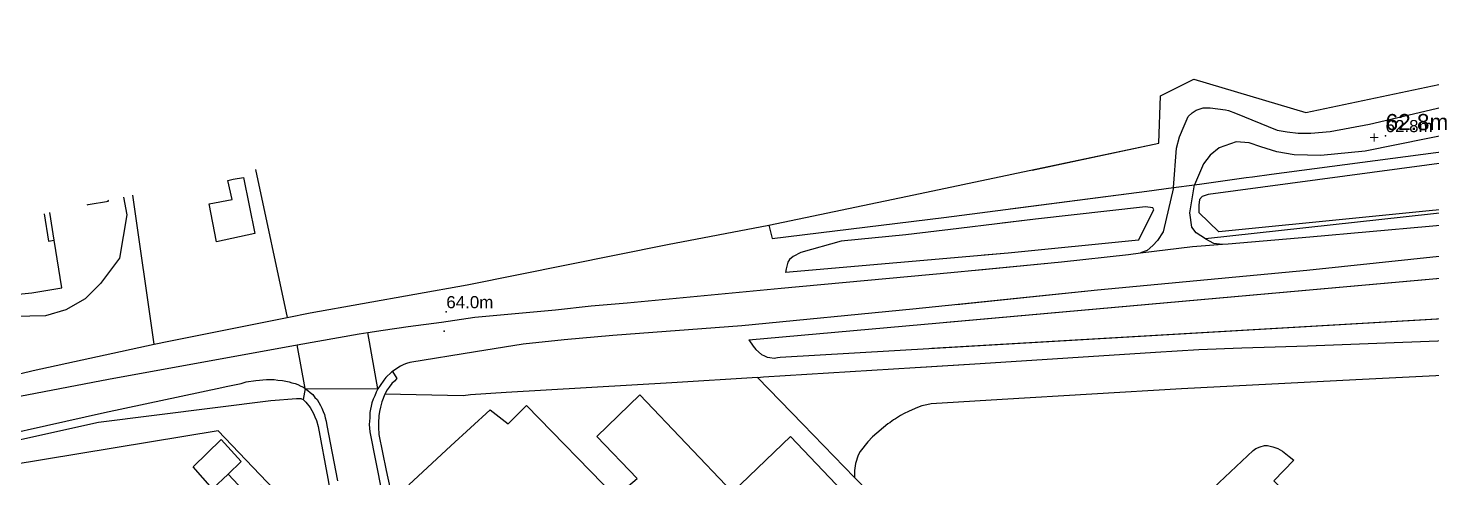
# Model space of a CAD drawing. Header units: millimetres. Extents: x 111502 to 977541, y 8702 to 1044108.
# Drawn here: x 975233.3 to 975494, y 478831.4 to 478915 of the extents above; entities that cross this region are included whole.
import ezdxf
from ezdxf.enums import TextEntityAlignment as Align

# ---------------------------------------------------------------- set-up
doc = ezdxf.new("R2010")
doc.units = ezdxf.units.MM
doc.header["$LTSCALE"] = 0.25
doc.layers.add('X HVSS Site Background', color=8, linetype='Continuous')
doc.styles.add('85C29BD3-77E0-4928-B775-6F', font='arial.ttf', dxfattribs={"height": 0.2})
doc.styles.add('OS Master Map$1$Standard', font='txt')

# ---------------------------------------------------------------- blocks, each defined once
blk = doc.blocks.new('OS Master Map$1$OSS15')
at = {"color": 8, "true_color": 0x707070, "const_width": 0.174, "flags": 128}
for points in [[(-0.775, 0), (0.775, 0)], [(0, -0.775), (0, 0.775)]]:
    blk.add_lwpolyline(points, dxfattribs=at)
blk = doc.blocks.new('OS MAP')
at = {"layer": 'X HVSS Site Background', "flags": 128}
for points in [[(489309.97, 243442.92), (489263.41, 243433.52), (489263.41, 243433.52), (489255.14, 243432.71), (489255.14, 243432.71), (489250.24, 243432.81), (489250.24, 243432.81), (489246.97, 243433.42), (489246.97, 243433.42), (489244.01, 243434.34), (489244.01, 243434.34), (489241.87, 243435.06), (489241.87, 243435.06), (489239.42, 243435.26), (489239.42, 243435.26), (489236.31, 243434.16), (489236.31, 243434.16), (489234.61, 243432.79), (489234.61, 243432.79), (489233.36, 243431.14), (489233.36, 243431.14), (489231.73, 243427.29)], [(489227.79, 243426.76), (489228.37, 243434.09), (489228.37, 243434.09), (489228.92, 243436.2), (489228.92, 243436.2), (489229.78, 243438.23), (489229.78, 243438.23), (489230.56, 243439.95), (489230.56, 243439.95), (489231.26, 243440.65), (489231.26, 243440.65), (489232.04, 243441.12), (489232.04, 243441.12), (489233.29, 243441.59), (489233.29, 243441.59), (489234.62, 243441.59), (489234.62, 243441.59), (489237.44, 243441.19), (489237.44, 243441.19), (489238.05, 243441.06), (489238.05, 243441.06), (489239.33, 243440.57), (489239.33, 243440.57), (489247.08, 243437.42), (489247.08, 243437.42), (489248.91, 243437.1), (489248.91, 243437.1), (489250.95, 243436.89), (489250.95, 243436.89), (489253.3, 243436.89), (489253.3, 243436.89), (489256.88, 243437.2), (489256.88, 243437.2), (489264.23, 243438.53), (489264.23, 243438.53), (489287.1, 243443.94)], [(489201.55, 243430.01), (489225.09, 243434.98), (489225.09, 243434.98), (489225.39, 243443.78), (489225.39, 243443.78), (489231.59, 243446.88), (489231.59, 243446.88), (489252.39, 243440.68), (489252.39, 243440.68), (489285.33, 243447.62)], [(489231.73, 243427.29), (489233.09, 243427.48), (489233.09, 243427.48), (489241.3, 243428.62), (489241.3, 243428.62), (489242.49, 243428.78), (489242.49, 243428.78), (489245.99, 243429.24), (489245.99, 243429.24), (489276.49, 243433.28), (489276.49, 243433.28), (489327.79, 243439.98), (489327.79, 243439.98), (489355.34, 243443.82)], [(489290.09, 243432.98), (489234.23, 243425.46), (489234.23, 243425.46), (489233.13, 243425.12), (489233.13, 243425.12), (489232.66, 243424.57), (489232.66, 243424.57), (489232.51, 243423.48), (489232.51, 243423.48), (489232.51, 243422.15), (489232.51, 243422.15), (489236.25, 243418.56)], [(489341.09, 243428.98), (489340.69, 243429.28), (489340.69, 243429.28), (489340.09, 243429.48), (489340.09, 243429.48), (489339.09, 243429.68), (489339.09, 243429.68), (489338.59, 243429.68), (489338.59, 243429.68), (489338.09, 243429.58), (489338.09, 243429.58), (489321.49, 243428.28), (489321.49, 243428.28), (489289.59, 243423.88), (489289.59, 243423.88), (489236.25, 243418.56)], [(489197.48, 243422.78), (489222.89, 243426.08), (489222.89, 243426.08), (489227.79, 243426.76)], [(489227.79, 243426.76), (489225.87, 243418.56), (489225.87, 243418.56), (489224.86, 243416.92), (489224.86, 243416.92), (489224, 243415.99), (489224, 243415.99), (489222.91, 243415.05), (489222.91, 243415.05), (489221.69, 243414.62)], [(489227.79, 243426.76), (489231.73, 243427.29)], [(489233.76, 243417.23), (489232.04, 243418.33), (489232.04, 243418.33), (489231.2, 243419.39), (489231.2, 243419.39), (489230.87, 243422.07), (489230.87, 243422.07), (489231.73, 243427.29)], [(489236.93, 243416.22), (489237.98, 243416.31), (489237.98, 243416.31), (489253.1, 243417.58), (489253.1, 243417.58), (489286.39, 243420.58), (489286.39, 243420.58), (489304.11, 243422.74), (489304.11, 243422.74), (489329.38, 243425.9)], [(489221.3, 243417.01), (489224.16, 243422.62), (489224.16, 243422.62), (489224, 243423.01), (489224, 243423.01), (489222.59, 243423.17), (489222.59, 243423.17), (489202.18, 243420.91), (489202.18, 243420.91), (489196, 243420.15)], [(489303.4, 243425.3), (489289.65, 243423.35), (489289.65, 243423.35), (489233.76, 243417.23)], [(489331, 243419.67), (489252.59, 243411.38), (489252.59, 243411.38), (489213.69, 243407.68), (489213.69, 243407.68), (489187.49, 243405.01)], [(489221.3, 243417.01), (489197.09, 243414.58), (489197.09, 243414.58), (489192.65, 243414.19)], [(489221.69, 243414.62), (489231.36, 243415.79), (489231.36, 243415.79), (489236.93, 243416.22)], [(489233.76, 243417.23), (489235.24, 243416.45), (489235.24, 243416.45), (489236.93, 243416.22)], [(489182.93, 243396.91), (489337.39, 243405.88), (489337.39, 243405.88), (489332.89, 243414.88)], [(489185.65, 243401.75), (489332.89, 243414.88)], [(489191.1, 243411.44), (489207.01, 243412.99), (489207.01, 243412.99), (489219.48, 243414.35), (489219.48, 243414.35), (489221.69, 243414.62)], [(489180.96, 243393.4), (489191.89, 243394.08), (489191.89, 243394.08), (489224.49, 243396.18), (489224.49, 243396.18), (489232.49, 243396.68), (489232.49, 243396.68), (489240.49, 243396.98), (489240.49, 243396.98), (489246.69, 243397.18), (489246.69, 243397.18), (489252.69, 243397.38), (489252.69, 243397.38), (489289.79, 243398.78)], [(489318.68, 243393.92), (489261.68, 243391.08), (489261.68, 243391.08), (489229.3, 243389.4), (489229.3, 243389.4), (489196, 243387.4), (489196, 243387.4), (489182.8, 243386.6), (489182.8, 243386.6), (489182, 243386.4), (489182, 243386.4), (489181.1, 243386.2), (489181.1, 243386.2), (489180.3, 243385.9), (489180.3, 243385.9), (489179.3, 243385.5), (489179.3, 243385.5), (489178.6, 243385.2), (489178.6, 243385.2), (489177.8, 243384.8), (489177.8, 243384.8), (489177.1, 243384.4), (489177.1, 243384.4), (489176.2, 243383.8), (489176.2, 243383.8), (489175.8, 243383.6), (489175.8, 243383.6), (489175.5, 243383.4), (489175.5, 243383.4), (489175.2, 243383.1), (489175.2, 243383.1), (489175.15, 243383.08)], [(489232.06, 243368.05), (489242.61, 243377.94), (489242.61, 243377.94), (489243.11, 243378.3), (489243.11, 243378.3), (489243.9, 243378.62), (489243.9, 243378.62), (489244.72, 243378.84), (489244.72, 243378.84), (489245.27, 243378.84), (489245.27, 243378.84), (489246.28, 243378.62), (489246.28, 243378.62), (489247.18, 243378.29), (489247.18, 243378.29), (489248.04, 243377.81), (489248.04, 243377.81), (489249.31, 243376.82), (489249.31, 243376.82), (489250.14, 243376.13), (489250.14, 243376.13), (489246.47, 243372.29)]]:
    blk.add_lwpolyline(points, dxfattribs=at)
at = {"layer": 'X HVSS Site Background'}
for points in [[(489297.59, 243450.21), (489298.54, 243448.53), (489300.38, 243447.1), (489302.11, 243447.21), (489308.85, 243448.43), (489347.98, 243456.38), (489349.1, 243450.87), (489309.97, 243442.92), (489263.41, 243433.52), (489255.14, 243432.71), (489250.24, 243432.81), (489246.97, 243433.42), (489244.01, 243434.34), (489241.87, 243435.06), (489239.42, 243435.26), (489236.31, 243434.16), (489234.61, 243432.79), (489233.36, 243431.14), (489231.73, 243427.29)], [(489227.79, 243426.76), (489228.37, 243434.09), (489228.92, 243436.2), (489229.78, 243438.23), (489230.56, 243439.95), (489231.26, 243440.65), (489232.04, 243441.12), (489233.29, 243441.59), (489234.62, 243441.59), (489237.44, 243441.19), (489238.05, 243441.06), (489239.33, 243440.57), (489247.08, 243437.42), (489248.91, 243437.1), (489250.95, 243436.89), (489253.3, 243436.89), (489256.88, 243437.2), (489264.23, 243438.53), (489287.1, 243443.94), (489292.61, 243445.78), (489293.64, 243446.7), (489294.66, 243448.13), (489294.8, 243449.62)], [(489152.69, 243419.78), (489179.59, 243425.38), (489225.09, 243434.98), (489225.39, 243443.78), (489231.59, 243446.88), (489252.39, 243440.68), (489285.33, 243447.62)], [(489231.73, 243427.29), (489233.09, 243427.48), (489241.3, 243428.62), (489242.49, 243428.78), (489245.99, 243429.24), (489276.49, 243433.28), (489327.79, 243439.98), (489355.34, 243443.82)], [(489290.09, 243432.98), (489234.23, 243425.46), (489233.13, 243425.12), (489232.66, 243424.57), (489232.51, 243423.48), (489232.51, 243422.15), (489236.25, 243418.56)], [(489053.01, 243424.52), (489052.22, 243428.08), (489053.24, 243428.31), (489055.14, 243428.61), (489057.24, 243418.21), (489050.14, 243416.71), (489048.74, 243423.71), (489053.01, 243424.52)], [(489057.36, 243430.11), (489063.26, 243402.65)], [(489341.09, 243428.98), (489340.69, 243429.28), (489340.09, 243429.48), (489339.09, 243429.68), (489338.59, 243429.68), (489338.09, 243429.58), (489321.49, 243428.28), (489289.59, 243423.88), (489236.25, 243418.56)], [(489152.69, 243419.78), (489153.29, 243417.28), (489185.19, 243421.18), (489222.89, 243426.08), (489227.79, 243426.76)], [(489227.79, 243426.76), (489225.87, 243418.56), (489224.86, 243416.92), (489224, 243415.99), (489222.91, 243415.05), (489221.69, 243414.62)], [(489227.79, 243426.76), (489231.73, 243427.29)], [(489233.76, 243417.23), (489232.04, 243418.33), (489231.2, 243419.39), (489230.87, 243422.07), (489231.73, 243427.29)], [(489236.93, 243416.22), (489237.98, 243416.31), (489253.1, 243417.58), (489286.39, 243420.58), (489304.11, 243422.74), (489329.38, 243425.9)], [(489032.87, 243424.98), (489033.45, 243421.7), (489032.11, 243413.67), (489028.61, 243408.92), (489025.74, 243406.12), (489022.12, 243404.07), (489018.39, 243402.91), (489012.55, 243402.82), (489008.09, 243402.2), (489006.25, 243401.73), (489004.63, 243401.2), (489003.33, 243400.58), (489002.27, 243399.91), (489001.36, 243399.24), (489000.44, 243398.49), (488999.63, 243397.73), (488998.91, 243396.92), (488998.03, 243395.63), (488997.25, 243394.3), (488997, 243393.45), (488995.38, 243387.56)], [(489026.09, 243423.56), (489026.3, 243423.6)], [(489026.3, 243423.6), (489030.04, 243424.24)], [(489026.3, 243423.6), (489026.3, 243423.61)], [(489030.04, 243424.24), (489030.01, 243424.39)], [(489038.53, 243397.67), (489034.57, 243425.34)], [(489221.3, 243417.01), (489224.16, 243422.62), (489224, 243423.01), (489222.59, 243423.17), (489202.18, 243420.91), (489187.93, 243419.15), (489178.09, 243417.98), (489166.09, 243416.78), (489158.59, 243414.68), (489157.19, 243413.98), (489156.49, 243413.38), (489156.19, 243412.88), (489155.89, 243411.68), (489155.79, 243410.98)], [(489303.4, 243425.3), (489289.65, 243423.35), (489233.76, 243417.23)], [(489018.11, 243421.89), (489018.93, 243416.83), (489019.98, 243417)], [(489019.98, 243417), (489019.15, 243422.11)], [(489063.26, 243402.65), (489067.5, 243403.5), (489096.69, 243408.68), (489133.89, 243416.18), (489152.69, 243419.78)], [(489331, 243419.67), (489252.59, 243411.38), (489213.69, 243407.68), (489179.39, 243404.18), (489147.69, 243401.08), (489123.69, 243399.28), (489114.69, 243398.48), (489107.09, 243397.68), (489098.19, 243396.28), (489085.99, 243394.28), (489085.39, 243394.08), (489084.89, 243393.88), (489084.29, 243393.58), (489083.79, 243393.28), (489082.81, 243392.62)], [(489021.41, 243408.15), (489019.98, 243417)], [(489221.3, 243417.01), (489197.09, 243414.58), (489155.79, 243410.98)], [(489221.69, 243414.62), (489231.36, 243415.79), (489236.93, 243416.22)], [(489233.76, 243417.23), (489235.24, 243416.45), (489236.93, 243416.22)], [(489078.24, 243399.84), (489081.09, 243400.28), (489085.69, 243400.98), (489091.89, 243401.78), (489098.09, 243402.68), (489113.09, 243404.08), (489119.69, 243404.78), (489126.39, 243405.38), (489154.99, 243408.08), (489186.44, 243410.98), (489207.01, 243412.99), (489219.48, 243414.35), (489221.69, 243414.62)], [(489148.99, 243398.48), (489149.79, 243397.28), (489150.29, 243396.68), (489151.29, 243395.78), (489151.89, 243395.48), (489152.39, 243395.28), (489152.89, 243395.18), (489153.69, 243395.08), (489154.29, 243395.18), (489154.79, 243395.28), (489337.39, 243405.88), (489332.89, 243414.88)], [(489148.99, 243398.48), (489332.89, 243414.88)], [(489000.34, 243409.57), (489001.5, 243404.4), (489002.4, 243404.9), (489003.4, 243405.3), (489009.85, 243406.67), (489013.34, 243406.99), (489015.83, 243407.22), (489021.41, 243408.15)], [(489038.53, 243397.67), (489041.28, 243398.24), (489063.26, 243402.65)], [(489150.56, 243391.51), (489151.69, 243391.58), (489191.89, 243394.08), (489224.49, 243396.18), (489232.49, 243396.68), (489240.49, 243396.98), (489246.69, 243397.18), (489252.69, 243397.38), (489289.79, 243398.78), (489297.29, 243399.08), (489304.89, 243399.48), (489311.09, 243399.68), (489317.39, 243399.98), (489323.09, 243400.58), (489328.69, 243401.28), (489336.47, 243402.3)], [(489065.07, 243397.58), (489076.59, 243399.58), (489078.24, 243399.84)], [(489080.09, 243389.38), (489078.24, 243399.84)], [(488995.38, 243387.56), (489000, 243388.9), (489016.1, 243392.8), (489038.53, 243397.67)], [(488995.38, 243387.56), (488995.5, 243386.9), (488995.6, 243386.45), (488995.7, 243385.9), (488995.9, 243385.3), (488996.15, 243384.95), (488996.4, 243384.65), (489000, 243385.4), (489030.04, 243391.19), (489065.07, 243397.58)], [(489066.6, 243389.47), (489065.07, 243397.58)], [(489082.81, 243392.62), (489082.59, 243392.48), (489081.59, 243391.48), (489081.19, 243390.98), (489080.49, 243389.98), (489080.09, 243389.38)], [(489082.81, 243392.62), (489083.59, 243391.28), (489083.19, 243390.78), (489082.69, 243390.38), (489082.19, 243389.68), (489081.79, 243389.18), (489081.39, 243388.38)], [(489318.68, 243393.92), (489261.68, 243391.08), (489229.3, 243389.4), (489196, 243387.4), (489182.8, 243386.6), (489182, 243386.4), (489181.1, 243386.2), (489180.3, 243385.9), (489179.3, 243385.5), (489178.6, 243385.2), (489177.8, 243384.8), (489177.1, 243384.4), (489176.2, 243383.8), (489175.8, 243383.6), (489175.5, 243383.4), (489175.2, 243383.1), (489174.8, 243382.9), (489171.91, 243380.47), (489171.06, 243379.54), (489169.65, 243377.72), (489169.28, 243377.05), (489168.76, 243375.49), (489168.57, 243374.19), (489168.6, 243372.93)], [(489000, 243378.4), (489029.3, 243385), (489051.1, 243389.6), (489051.9, 243389.8), (489054.7, 243390.4), (489055.6, 243390.7), (489057.4, 243390.9), (489059.4, 243391.1), (489060.8, 243391.1), (489061.5, 243391), (489062.4, 243390.9), (489063.6, 243390.7), (489064.1, 243390.5), (489064.7, 243390.4), (489065.2, 243390.2), (489065.8, 243389.9), (489066.3, 243389.7), (489066.6, 243389.47)], [(489066.6, 243389.47), (489066.2, 243387.4)], [(489066.6, 243389.47), (489080.09, 243389.38)], [(489066.6, 243389.47), (489067.1, 243389.1), (489067.5, 243388.7), (489068, 243388.3), (489068.4, 243387.8), (489068.8, 243387.4), (489069.4, 243386.3), (489069.7, 243385.8), (489069.9, 243385.2), (489070.2, 243384.6), (489070.3, 243384), (489070.5, 243383.4), (489070.6, 243382.6), (489072.6, 243372.3)], [(489080.09, 243389.38), (489079.79, 243388.78), (489079.49, 243388.08), (489079.19, 243387.48), (489078.99, 243386.78), (489078.59, 243384.98), (489078.59, 243383.98), (489078.49, 243382.78), (489078.59, 243381.38), (489080.8, 243370.1)], [(489150.56, 243391.51), (489134.69, 243390.48), (489103.89, 243388.68), (489097.29, 243388.28), (489095.89, 243388.08), (489081.39, 243388.38)], [(489150.56, 243391.51), (489159.01, 243382.81), (489168.6, 243372.93)], [(489008.92, 243378.89), (489028.2, 243383.2), (489060.2, 243387.2), (489065, 243387.6), (489065.8, 243387.6), (489066.2, 243387.4)], [(489066.2, 243387.4), (489066.7, 243386.9), (489067.5, 243385.9), (489068.1, 243384.8), (489068.4, 243384.2), (489068.7, 243383.5), (489069, 243382.4), (489070.8, 243372.7), (489072, 243365.5), (489072.2, 243364.4), (489072.8, 243362), (489073.3, 243360.6), (489075.1, 243357.5), (489078.87, 243351.77)], [(489081.39, 243388.38), (489080.79, 243386.98), (489080.59, 243385.98), (489080.39, 243385.18), (489080.29, 243384.38), (489080.19, 243383.08), (489080.19, 243382.28), (489080.29, 243380.88), (489081.6, 243374.2), (489082.8, 243368.8)], [(489128.22, 243372.74), (489120.75, 243380.55), (489128.75, 243388.25), (489145.9, 243370.2), (489156.7, 243380.5), (489182, 243353.9)], [(489093.65, 243378.77), (489100.96, 243385.49), (489104.28, 243382.89), (489107.68, 243386.27), (489124.23, 243369.34), (489128.22, 243372.74)], [(489078.87, 243351.77), (489050.4, 243381.6), (489011.8, 243375.2), (489000, 243371.8), (488950.1, 243357.75), (488935.55, 243343.85), (488923.05, 243331.8)], [(489049.4, 243370.8), (489045.8, 243374.9), (489051, 243380), (489054.7, 243375.9), (489052.26, 243373.55)], [(489104.09, 243352.04), (489099.84, 243348.22), (489085.49, 243363.35), (489089.16, 243367.58), (489085.81, 243371.56), (489093.65, 243378.77)], [(489227, 243353.9), (489236.67, 243363.16), (489232.06, 243368.05), (489242.61, 243377.94), (489243.11, 243378.3), (489243.9, 243378.62), (489244.72, 243378.84), (489245.27, 243378.84), (489246.28, 243378.62), (489247.18, 243378.29), (489248.04, 243377.81), (489249.31, 243376.82), (489250.14, 243376.13), (489246.47, 243372.29), (489261.32, 243357.05)], [(489052.26, 243373.55), (489049.4, 243370.8)], [(489091.07, 243333.98), (489092.25, 243335.09), (489082.94, 243345.61), (489058.4, 243371.5), (489056.13, 243369.42), (489052.26, 243373.55)], [(489168.6, 243372.93), (489174.13, 243367.23), (489182.5, 243358.4), (489184.5, 243356.27)]]:
    blk.add_lwpolyline(points, dxfattribs=at)
for p in [(489265.09, 243436.08), (489267.19, 243436.38), (489092.79, 243403.68), (489092.39, 243400.08)]:
    blk.add_point(p, dxfattribs=at)
blk.add_blockref('OS Master Map$1$OSS15', (489265.09, 243436.08), dxfattribs=at)
at = {"layer": 'X HVSS Site Background', "style": '85C29BD3-77E0-4928-B775-6F'}
for s, p in [('62.8m', (489267.19, 243436.38)), ('64.0m', (489092.79, 243403.68))]:
    blk.add_text(s, height=2.25, dxfattribs=at).set_placement(p, align=Align.BOTTOM_LEFT)
at = {"layer": 'X HVSS Site Background', "insert": (489267.19, 243437.38), "char_height": 3, "attachment_point": 7, "style": 'OS Master Map$1$Standard'}
blk.add_mtext('{\\farial|b0|i0|c0|p34;62.8m}', dxfattribs=at)

msp = doc.modelspace()

# ---------------------------------------------------------------- block references
at = {"lineweight": 0}
msp.add_blockref('OS MAP', (486218.2, 235458.61), dxfattribs=at)

doc.saveas('drawing.dxf')
